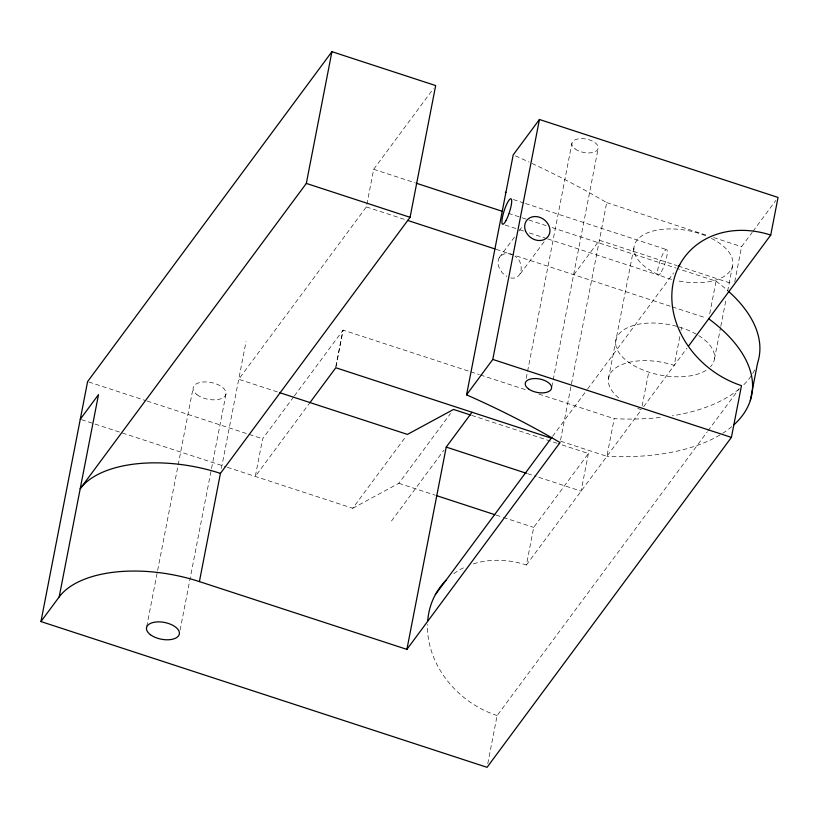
<?xml version="1.0" encoding="UTF-8"?>
<svg xmlns="http://www.w3.org/2000/svg" width="819" height="819" viewBox="0 0 819 819"><rect width="100%" height="100%" fill="white"/><g stroke="black" fill="none" stroke-linecap="round" stroke-linejoin="round"><path stroke-width="0.61" stroke-dasharray="4.09 3.07" d="M146.724 626.586L193.13 387.889M180.108 630.087L226.024 393.888M221.406 468.355L246.038 341.646M293.652 396.898L262.623 438.8L255.303 476.433L310.002 402.569M277.385 391.912L238.728 379.279L366.369 206.931L373.689 169.287L433.415 88.647M335.78 366.851L342.854 330.466M336.046 366.492L343.11 330.108L469.543 371.416M526.228 378.327L571.887 143.376M551.811 386.875L598.208 148.178M487.786 763.625L497.123 715.571L707.217 431.889M473.423 563.871A89.189 74.509 36.5 0 1 526.392 565.008L533.712 527.375L588.411 453.511L558.036 443.581M560.554 440.069L606.705 202.621A621.099 317.096 11 0 0 532.166 163.503M588.411 453.511L581.091 491.144L537.356 476.853M608.466 378.562L634.07 246.826M560.718 441.236L606.889 456.316L614.199 418.683A178.532 91.144 11 0 0 662.806 417.168M642.127 405.958L648.72 372.082M679.831 336.548L674.221 365.397A50.164 25.614 11 0 0 616.963 367.086A50.164 25.614 11 0 0 620.259 399.119M681.05 330.272L681.541 327.764M709.715 313.779L716.052 281.163L677.2 268.468M714.475 358.917L720.566 327.559M720.812 326.3L726.177 298.7M727.641 291.175L732.759 264.824M734.756 281.818L741.584 246.693L752.221 232.33M510.687 277.948C523.658 280.231 524.109 261.353 514.926 256.132M294.41 395.874L343.11 330.108M499.242 257.637L515.212 236.067M519.011 230.927L522.819 225.798M520.331 273.802L544.287 241.451M227.344 467.301L352.723 508.271L405.907 436.455M352.723 508.271L398.833 483.302L450.501 413.544M391.523 520.945L443.939 450.153M573.863 274.734L599.395 240.254L677.159 265.663M552.6 436.332L586.854 390.079M587.612 389.045L673.627 272.901M752.978 231.296L775.767 200.522M526.392 565.008L641.4 409.715A50.164 25.614 11 0 1 637.796 408.456M643.642 406.695L686.977 348.177M707.974 430.866L739.188 388.718M606.705 202.621L707.555 235.575M713.636 237.561L741.584 246.693M513.329 199.539L524.273 203.122M525.481 203.511L666.512 249.6M678.367 266.062L731.838 283.538M373.689 169.287L414.967 182.78M508.445 213.329L546.078 225.624M552.149 227.61L675.992 268.069M505.149 225.01L518.519 229.381M519.737 229.781L524.6 231.367M529.463 232.954L546.488 238.513M547.706 238.913L658.343 275.061M366.369 206.931L405.2 219.615M496.201 249.355L671.068 306.49M672.286 306.89L706.306 318.007M470.761 371.816L479.269 374.59M480.477 374.989L526.678 390.079M538.83 394.052L614.199 418.683M471.764 415.397L556.818 443.181M527.631 473.679L536.138 476.453M88.81 382.002L145.936 400.675M147.144 401.064L262.623 438.8M398.833 483.302L435.288 495.219M496.038 515.069L502.119 517.055M503.327 517.444L533.712 527.375M81.49 419.645L226.126 466.902M512.029 254.351L505.968 253.225L500.931 255.426A13.186 10.319 52.6 0 0 498.73 266.718L502.16 272.778L506.869 276.464M515.397 155.866L520.874 158.313A621.099 317.096 11 0 1 529.105 162.08M497.123 715.571A89.189 74.509 36.5 0 1 427.508 624.518M453.808 573.669A89.189 74.509 36.5 0 1 465.55 566.881M731.766 426.658A178.532 91.144 11 0 1 721.017 434.336M719.962 434.971A178.532 91.144 11 0 1 606.889 456.316M754.729 369.901A178.532 91.144 11 0 1 742.823 385.667M739.086 389.015A178.532 91.144 11 0 1 672.307 415.817M716.052 281.163A178.532 91.144 11 0 1 728.173 290.991M711.353 238.37A50.164 25.614 11 0 1 729.494 271.857A50.164 25.614 11 0 1 676.156 280.477M671.508 279.33A50.164 25.614 11 0 1 637.264 239.885A50.164 25.614 11 0 1 706.94 236.322M698.689 335.616A50.164 25.614 11 0 1 710.462 366.779M705.978 370.393A50.164 25.614 11 0 1 641.891 369.533A50.164 25.614 11 0 1 619.133 333.794A50.164 25.614 11 0 1 678.183 326.73M679.309 327.068A50.164 25.614 11 0 1 697.614 334.961M197.051 394.738A16.718 8.538 11 0 0 225.133 395.966A16.718 8.538 11 0 0 206.531 381.951A16.718 8.538 11 0 0 197.051 394.738M661.445 271.703A13.38 2.723 -71.9 0 0 667.076 250.164A13.38 2.723 -71.9 0 0 658.773 265.121A13.38 2.723 -71.9 0 0 661.445 271.703M575.04 148.863A13.38 6.828 11 0 0 597.501 149.846A13.38 6.828 11 0 0 582.616 138.626A13.38 6.828 11 0 0 575.04 148.863"/><path stroke-width="1.23" d="M40.95 621.56L87.592 381.613L331.93 51.679L435.677 85.575L410.073 217.311L220.434 473.382L199.406 581.592A111.486 56.92 11 0 0 59.183 596.928L40.95 621.56L487.07 767.321L731.408 437.387L741.471 385.636A89.189 74.509 36.5 0 1 673.105 283.241A89.189 74.509 36.5 0 1 770.73 235.084L778.05 197.44L539.434 119.482L513.206 154.893L466.564 394.84L474.232 398.259A621.099 317.096 11 0 1 560.063 442.567L406.9 649.385L199.406 581.592M59.183 596.928L98.505 394.625L80.272 419.246M220.434 473.382A111.486 56.92 11 0 0 80.221 488.718L306.326 183.415L331.93 51.679M406.9 649.385L446.222 447.082L472.01 412.254M466.564 394.84L492.792 359.428L539.434 119.482M750.296 400.573L757.606 362.94A178.532 91.144 11 0 0 729.105 291.83M310.002 402.569L335.8 367.741L550.992 438.063M435.37 594.614L551.842 437.356M678.193 266.738L679.719 264.68M688.482 346.15L770.73 235.084M416.175 183.18L502.375 211.343M306.326 183.415L410.073 217.311M407.627 220.413L494.993 248.956M492.792 359.428L731.408 437.387M470.546 414.998L453.542 409.439L407.432 434.408L279.801 392.7M446.222 447.082L526.412 473.28M436.507 495.608L494.83 514.67M505.262 192.25L505.886 192.526M427.723 620.669A89.189 74.509 36.5 0 1 446.324 580.006M708.732 318.796A178.532 91.144 11 0 1 733.681 425M150.409 634.684A16.718 8.538 11 0 0 178.491 635.913A16.718 8.538 11 0 0 159.889 621.897A16.718 8.538 11 0 0 150.409 634.684M528.398 388.81A13.38 6.828 11 0 0 550.859 389.793A13.38 6.828 11 0 0 535.974 378.573A13.38 6.828 11 0 0 528.398 388.81M525.44 230.661A13.38 11.179 36.5 0 0 547 237.705A13.38 11.179 36.5 0 0 539.516 217.25A13.38 11.179 36.5 0 0 525.44 230.661M505.814 220.864A13.38 2.723 -71.9 0 0 511.455 199.324A13.38 2.723 -71.9 0 0 503.142 214.271A13.38 2.723 -71.9 0 0 505.814 220.864"/></g></svg>
